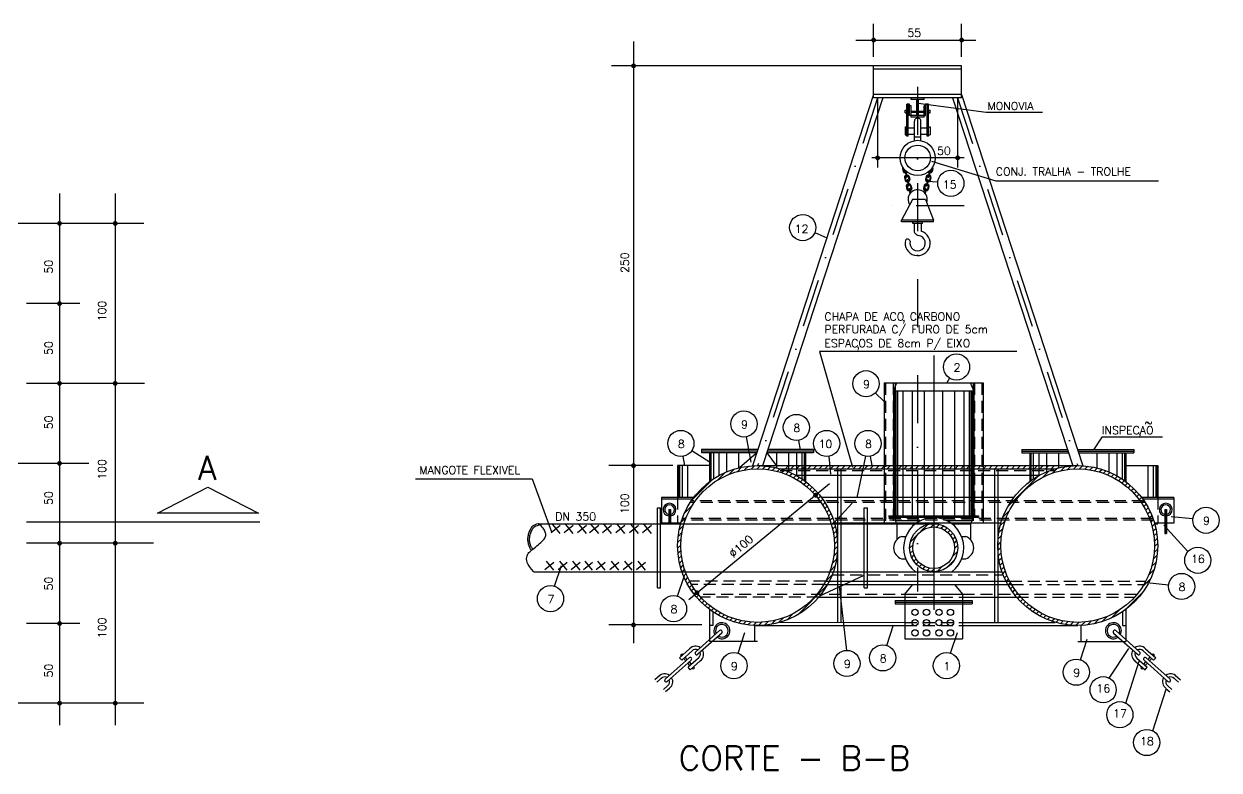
# Model space of a CAD drawing. Extents: x 1474 to 2925, y -572 to 520.
# Drawn here: x 2178 to 2925, y 28 to 495 of the extents above; entities that cross this region are included whole.
import ezdxf

# ---------------------------------------------------------------- set-up
doc = ezdxf.new("R2010")
doc.units = 0
doc.header["$LTSCALE"] = 60
doc.header["$MEASUREMENT"] = 0
doc.linetypes.add('DASHDOT', pattern=[1, 0.5, -0.25, 0, -0.25])
doc.linetypes.add('HIDDEN2', pattern=[0.1875, 0.125, -0.0625])
doc.layers.get('0').update_dxf_attribs({"linetype": 'CONTINUOUS'})
doc.styles.add('ROMANS', font='romans', dxfattribs={"height": 5})

# ---------------------------------------------------------------- blocks, each defined once
blk = doc.blocks.new('*X4')
at = {"color": 0, "linetype": 'Continuous'}
for p, q in [((6220.66, 295.1), (6222.66, 297.1)), ((6224.19, 295.1), (6226.19, 297.1)), ((6227.73, 295.1), (6229.73, 297.1)), ((6231.26, 295.1), (6233.26, 297.1)), ((6234.8, 295.1), (6236.8, 297.1)), ((6238.34, 295.1), (6240.34, 297.1)), ((6241.87, 295.1), (6243.87, 297.1)), ((6245.41, 295.1), (6247.41, 297.1)), ((6248.94, 295.1), (6250.94, 297.1)), ((6252.48, 295.1), (6254.48, 297.1)), ((6256.01, 295.1), (6258.01, 297.1)), ((6259.55, 295.1), (6261.55, 297.1)), ((6263.08, 295.1), (6265.08, 297.1)), ((6266.62, 295.1), (6268.62, 297.1)), ((6270.16, 295.1), (6272.16, 297.1)), ((6273.69, 295.1), (6275.69, 297.1)), ((6277.23, 295.1), (6279.23, 297.1)), ((6280.76, 295.1), (6282.76, 297.1)), ((6284.3, 295.1), (6286.3, 297.1)), ((6287.83, 295.1), (6289.83, 297.1)), ((6291.37, 295.1), (6293.37, 297.1)), ((6294.9, 295.1), (6296.9, 297.1)), ((6298.44, 295.1), (6300.44, 297.1)), ((6301.98, 295.1), (6303.98, 297.1)), ((6305.51, 295.1), (6307.51, 297.1)), ((6309.05, 295.1), (6311.05, 297.1)), ((6312.58, 295.1), (6314.58, 297.1)), ((6316.12, 295.1), (6318.12, 297.1)), ((6319.65, 295.1), (6321.65, 297.1)), ((6323.19, 295.1), (6325.19, 297.1)), ((6326.72, 295.1), (6328.72, 297.1)), ((6330.26, 295.1), (6332.26, 297.1)), ((6333.79, 295.1), (6335.79, 297.1)), ((6337.33, 295.1), (6339.33, 297.1)), ((6340.87, 295.1), (6342.87, 297.1)), ((6344.4, 295.1), (6346.4, 297.1)), ((6347.94, 295.1), (6349.94, 297.1)), ((6351.47, 295.1), (6353.47, 297.1)), ((6355.01, 295.1), (6357.01, 297.1)), ((6358.54, 295.1), (6360.54, 297.1)), ((6362.08, 295.1), (6364.08, 297.1)), ((6365.61, 295.1), (6367.61, 297.1)), ((6369.15, 295.1), (6371.15, 297.1)), ((6372.69, 295.1), (6374.69, 297.1)), ((6376.22, 295.1), (6378.22, 297.1)), ((6379.76, 295.1), (6381.76, 297.1)), ((6383.29, 295.1), (6385.29, 297.1)), ((6386.83, 295.1), (6388.83, 297.1))]:
    blk.add_line(p, q, dxfattribs=at)

msp = doc.modelspace()

# ---------------------------------------------------------------- linework, layer by layer
at = {"color": 6, "linetype": 'Continuous'}
for p, q in [((2709.06, 474.44), (2709.06, 494.96)), ((2764.06, 474.44), (2764.06, 494.96)), ((2559.04, 483.89), (2559.04, 107.74)), ((2697.98, 484.84), (2772.82, 484.84)), ((2709.06, 468.72), (2545.33, 468.72)), ((2711.56, 448.72), (2711.56, 405.23)), ((2761.56, 448.72), (2761.56, 405.23)), ((2779.43, 439.55), (2736.96, 445.25)), ((2814.64, 439.55), (2779.43, 439.55)), ((2765.73, 411.15), (2707.83, 411.15)), ((2785.6, 396.69), (2745.49, 408.94)), ((2749.14, 395.91), (2742.48, 396.44)), ((2887.05, 396.69), (2785.6, 396.69)), ((2200.4, 388.91), (2200.4, 56.54)), ((2235.19, 388.91), (2235.19, 56.54)), ((2253.02, 370.18), (2174.4, 370.18)), ((2672.33, 364.43), (2679.89, 361.28)), ((2213.07, 320.05), (2179.77, 320.05)), ((2798.57, 290.11), (2675.29, 290.11)), ((2675.29, 290.11), (2695.77, 217.73)), ((2746.57, 287.67), (2746.57, 128.6)), ((2253.44, 270.16), (2179.77, 270.16)), ((2756.53, 273.45), (2754.7, 270.41)), ((2710.1, 264.17), (2715.57, 258.92)), ((2721.81, 187.41), (2721.81, 265.41)), ((2722.28, 187.41), (2722.28, 265.41)), ((2723.05, 187.41), (2723.05, 265.41)), ((2724.11, 187.41), (2724.11, 265.41)), ((2727.6, 187.41), (2727.6, 265.41)), ((2733.42, 187.41), (2733.42, 265.41)), ((2740.78, 187.41), (2740.78, 265.41)), ((2752.35, 187.41), (2752.35, 265.41)), ((2759.71, 187.41), (2759.71, 265.41)), ((2765.53, 187.41), (2765.53, 265.41)), ((2769.02, 187.41), (2769.02, 265.41)), ((2770.08, 187.41), (2770.08, 265.41)), ((2770.85, 187.41), (2770.85, 265.41)), ((2771.32, 187.41), (2771.32, 265.41)), ((2629.38, 236.74), (2632.28, 220.81)), ((2662.15, 234.52), (2663.11, 228.71)), ((2746.57, 233.88), (2746.57, 233.88)), ((2851.73, 236.61), (2846.38, 228.53)), ((2889.54, 236.61), (2851.73, 236.61)), ((2589.94, 224.53), (2590.9, 218.72)), ((2595.5, 228.2), (2606.95, 220.87)), ((2606.74, 226.72), (2606.74, 208.86)), ((2606.74, 226.72), (2606.74, 208.86)), ((2606.98, 226.72), (2606.98, 209.03)), ((2606.98, 226.72), (2606.98, 209.03)), ((2607.43, 226.72), (2607.43, 209.36)), ((2607.43, 226.72), (2607.43, 209.36)), ((2608.93, 226.72), (2608.93, 210.39)), ((2608.93, 226.72), (2608.93, 210.39)), ((2612.28, 226.72), (2612.28, 212.43)), ((2612.28, 226.72), (2612.28, 212.43)), ((2617.19, 226.72), (2617.19, 214.81)), ((2617.19, 226.72), (2617.19, 214.81)), ((2624.67, 226.72), (2624.67, 217.29)), ((2624.67, 226.72), (2624.67, 217.29)), ((2648.46, 226.72), (2648.46, 217.29)), ((2648.46, 226.72), (2648.46, 217.29)), ((2655.94, 226.72), (2655.94, 214.81)), ((2655.94, 226.72), (2655.94, 214.81)), ((2660.85, 226.72), (2660.85, 212.43)), ((2660.85, 226.72), (2660.85, 212.43)), ((2664.2, 226.72), (2664.2, 210.39)), ((2664.2, 226.72), (2664.2, 210.39)), ((2665.7, 226.72), (2665.7, 209.36)), ((2665.7, 226.72), (2665.7, 209.36)), ((2666.15, 226.72), (2666.15, 209.03)), ((2666.15, 226.72), (2666.15, 209.03)), ((2666.39, 226.72), (2666.39, 208.86)), ((2666.39, 226.72), (2666.39, 208.86)), ((2681.04, 224.53), (2682.21, 213.4)), ((2703.88, 224.59), (2698.57, 198.78)), ((2706.87, 224.53), (2707.83, 218.72)), ((2806.65, 226.72), (2806.65, 208.86)), ((2806.65, 226.72), (2806.65, 208.86)), ((2806.88, 226.72), (2806.88, 209.03)), ((2806.88, 226.72), (2806.88, 209.03)), ((2807.33, 226.72), (2807.33, 209.36)), ((2807.33, 226.72), (2807.33, 209.36)), ((2808.83, 226.72), (2808.83, 210.39)), ((2808.83, 226.72), (2808.83, 210.39)), ((2812.18, 226.72), (2812.18, 212.43)), ((2812.18, 226.72), (2812.18, 212.43)), ((2817.09, 226.72), (2817.09, 214.81)), ((2817.09, 226.72), (2817.09, 214.81)), ((2824.57, 226.72), (2824.57, 217.29)), ((2824.57, 226.72), (2824.57, 217.29)), ((2848.56, 226.72), (2848.56, 217.29)), ((2848.56, 226.72), (2848.56, 217.29)), ((2856.04, 226.72), (2856.04, 214.81)), ((2856.04, 226.72), (2856.04, 214.81)), ((2860.95, 226.72), (2860.95, 212.43)), ((2860.95, 226.72), (2860.95, 212.43)), ((2864.3, 226.72), (2864.3, 210.39)), ((2864.3, 226.72), (2864.3, 210.39)), ((2865.8, 226.72), (2865.8, 209.36)), ((2865.8, 226.72), (2865.8, 209.36)), ((2866.25, 226.72), (2866.25, 209.03)), ((2866.48, 226.72), (2866.48, 208.86)), ((2218.65, 220.16), (1561.83, 220.16)), ((2583.66, 218.72), (2543.64, 218.72)), ((2586.81, 218.72), (2586.81, 198.72)), ((2587.13, 218.72), (2587.13, 198.72)), ((2587.69, 218.72), (2587.69, 198.72)), ((2589.38, 218.72), (2589.38, 198.72)), ((2592.76, 218.72), (2592.76, 198.72)), ((2422.91, 210.54), (2495.63, 210.54)), ((2495.63, 210.54), (2507.84, 177.41)), ((2593.62, 135.07), (2681.42, 207.64)), ((2908.58, 185.42), (2895.05, 186.8)), ((2905.44, 164.98), (2890.39, 181.49)), ((2259.01, 170.22), (2179.77, 170.22)), ((2509.73, 143.31), (2514, 156.22)), ((2586.6, 137.03), (2590.87, 149.94)), ((2692.28, 103.23), (2687.66, 143.3)), ((2893.35, 144.01), (2879.82, 145.4)), ((2213.07, 120.01), (2179.77, 120.01)), ((2601.81, 119.09), (2543.52, 119.09)), ((2624.34, 101.42), (2628.61, 114.33)), ((2717.29, 106.3), (2721.56, 119.22)), ((2757.12, 101.42), (2761.4, 114.33)), ((2838.24, 97.36), (2842.51, 110.28)), ((2856.21, 85.87), (2868.57, 104.48)), ((2866.64, 70.24), (2874.94, 96.38)), ((2883.45, 52.88), (2891.74, 79.01)), ((2253.02, 70.18), (2174.4, 70.18))]:
    msp.add_line(p, q, dxfattribs=at)
at = {"color": 3, "linetype": 'Continuous'}
for p, q in [((2764.06, 468.72), (2709.06, 468.72)), ((2709.06, 448.72), (2709.06, 468.72)), ((2764.06, 466.72), (2709.06, 466.72)), ((2764.06, 448.72), (2764.06, 468.72)), ((2709.06, 450.73), (2633.38, 218.62)), ((2714.72, 448.72), (2639.69, 218.62)), ((2764.06, 450.72), (2709.06, 450.72)), ((2764.06, 448.72), (2709.06, 448.72)), ((2732.56, 447.72), (2732.56, 448.72)), ((2740.56, 447.72), (2740.56, 448.72)), ((2758.4, 448.72), (2833.44, 218.62)), ((2764.06, 450.73), (2839.75, 218.62)), ((2728.76, 439.3), (2728.76, 440.96)), ((2728.76, 440.96), (2729.76, 440.96)), ((2729.76, 424.72), (2729.76, 444.72)), ((2731.56, 444.72), (2729.76, 444.72)), ((2730.56, 424.72), (2730.56, 444.72)), ((2731.56, 443.72), (2731.56, 444.72)), ((2731.56, 437.72), (2731.56, 443.72)), ((2732.56, 443.72), (2731.56, 443.72)), ((2736, 447.72), (2732.56, 447.72)), ((2732.56, 437.72), (2732.56, 443.72)), ((2736, 437.72), (2736, 447.72)), ((2737.12, 437.72), (2737.12, 447.72)), ((2740.56, 447.72), (2737.12, 447.72)), ((2740.56, 437.72), (2740.56, 443.72)), ((2741.56, 443.72), (2740.56, 443.72)), ((2741.56, 443.72), (2741.56, 444.72)), ((2743.36, 444.72), (2741.56, 444.72)), ((2741.56, 437.72), (2741.56, 443.72)), ((2742.56, 424.72), (2742.56, 444.72)), ((2743.36, 424.72), (2743.36, 444.72)), ((2743.36, 440.96), (2744.36, 440.96)), ((2744.36, 439.3), (2744.36, 440.96)), ((2728.76, 439.3), (2729.76, 439.3)), ((2732.56, 437.72), (2731.56, 437.72)), ((2732.56, 440.46), (2736, 440.46)), ((2732.56, 439.8), (2736, 439.8)), ((2736, 437.72), (2732.56, 437.72)), ((2732.56, 436.72), (2732.56, 437.72)), ((2740.56, 436.72), (2732.56, 436.72)), ((2734.56, 421.97), (2734.56, 434.12)), ((2737.12, 440.46), (2740.56, 440.46)), ((2737.12, 439.8), (2740.56, 439.8)), ((2740.56, 437.72), (2737.12, 437.72)), ((2738.56, 421.97), (2738.56, 434.12)), ((2740.56, 437.72), (2741.56, 437.72)), ((2740.56, 436.72), (2740.56, 437.72)), ((2743.36, 439.3), (2744.36, 439.3)), ((2728.76, 430.56), (2728.76, 425.56)), ((2728.76, 430.56), (2729.76, 430.56)), ((2730.56, 430.06), (2734.56, 430.06)), ((2730.56, 426.06), (2734.56, 426.06)), ((2738.56, 430.06), (2742.56, 430.06)), ((2738.56, 426.06), (2742.56, 426.06)), ((2743.36, 430.56), (2744.36, 430.56)), ((2744.36, 430.56), (2744.36, 425.56)), ((2728.76, 425.56), (2729.76, 425.56)), ((2730.56, 424.72), (2729.76, 424.72)), ((2738.56, 424.15), (2734.56, 424.15)), ((2743.36, 424.72), (2742.56, 424.72)), ((2743.36, 425.56), (2744.36, 425.56)), ((2727.05, 404.54), (2727.48, 402.59)), ((2727.54, 404.65), (2727.97, 402.69)), ((2745.58, 404.65), (2745.15, 402.69)), ((2746.07, 404.54), (2745.64, 402.59)), ((2728.27, 398.93), (2728.7, 396.97)), ((2728.56, 402.31), (2728.81, 402.37)), ((2728.67, 401.82), (2728.91, 401.88)), ((2728.72, 402.77), (2729.47, 399.33)), ((2728.76, 399.03), (2729.19, 397.08)), ((2729.28, 400.17), (2729.03, 400.12)), ((2729.39, 399.69), (2729.14, 399.63)), ((2729.21, 402.88), (2729.96, 399.44)), ((2729.3, 402.47), (2729.54, 402.53)), ((2729.4, 401.98), (2729.65, 402.04)), ((2730.01, 400.33), (2729.77, 400.28)), ((2729.78, 396.7), (2730.03, 396.75)), ((2730.11, 399.84), (2729.88, 399.79)), ((2729.89, 396.21), (2730.13, 396.26)), ((2729.92, 397.25), (2730.67, 393.81)), ((2730.41, 397.35), (2731.16, 393.92)), ((2730.51, 396.86), (2730.76, 396.91)), ((2730.62, 396.37), (2730.87, 396.43)), ((2730.71, 399.46), (2731.14, 397.51)), ((2731.2, 399.57), (2731.63, 397.62)), ((2741.92, 399.57), (2741.49, 397.62)), ((2742.71, 397.35), (2741.96, 393.92)), ((2742.41, 399.46), (2741.98, 397.51)), ((2742.5, 396.37), (2742.26, 396.43)), ((2742.61, 396.86), (2742.36, 396.91)), ((2743.2, 397.25), (2742.45, 393.81)), ((2743.23, 396.21), (2742.99, 396.26)), ((2743.01, 399.84), (2743.24, 399.79)), ((2743.34, 396.7), (2743.09, 396.75)), ((2743.12, 400.33), (2743.35, 400.28)), ((2743.91, 402.88), (2743.16, 399.44)), ((2743.72, 401.98), (2743.47, 402.04)), ((2743.83, 402.47), (2743.58, 402.53)), ((2744.4, 402.77), (2743.65, 399.33)), ((2743.73, 399.69), (2743.98, 399.63)), ((2743.84, 400.17), (2744.09, 400.12)), ((2744.37, 399.03), (2743.94, 397.08)), ((2744.45, 401.82), (2744.21, 401.88)), ((2744.56, 402.31), (2744.31, 402.37)), ((2744.85, 398.93), (2744.42, 396.97)), ((2729.47, 393.4), (2729.9, 391.45)), ((2729.95, 393.51), (2730.38, 391.56)), ((2730.48, 394.65), (2730.23, 394.59)), ((2730.59, 394.16), (2730.34, 394.1)), ((2731.2, 394.81), (2730.97, 394.76)), ((2730.98, 391.17), (2731.23, 391.23)), ((2731.31, 394.32), (2731.08, 394.27)), ((2731.09, 390.69), (2731.33, 390.74)), ((2731.14, 391.61), (2731.76, 388.8)), ((2731.63, 391.72), (2732.16, 389.29)), ((2731.72, 391.34), (2731.96, 391.39)), ((2731.82, 390.85), (2732.06, 390.9)), ((2731.91, 393.94), (2732.34, 391.99)), ((2732.4, 394.05), (2732.83, 392.09)), ((2740.72, 394.05), (2740.29, 392.09)), ((2741.21, 393.94), (2740.78, 391.99)), ((2741.49, 391.72), (2740.96, 389.29)), ((2741.3, 390.85), (2741.06, 390.9)), ((2741.4, 391.34), (2741.16, 391.39)), ((2741.98, 391.61), (2741.36, 388.8)), ((2742.03, 390.69), (2741.79, 390.74)), ((2741.81, 394.32), (2742.04, 394.27)), ((2742.14, 391.17), (2741.89, 391.23)), ((2741.92, 394.81), (2742.15, 394.76)), ((2742.53, 394.16), (2742.78, 394.1)), ((2742.64, 394.65), (2742.89, 394.59)), ((2743.17, 393.51), (2742.74, 391.56)), ((2743.65, 393.4), (2743.22, 391.45)), ((2733.43, 385.15), (2726.56, 372.15)), ((2741.43, 385.15), (2733.43, 385.15)), ((2741.43, 385.15), (2746.56, 372.15)), ((2726.56, 371.15), (2726.56, 372.15)), ((2746.56, 372.15), (2726.56, 372.15)), ((2746.56, 371.15), (2726.56, 371.15)), ((2733.56, 370.15), (2733.56, 371.15)), ((2739.56, 370.15), (2733.56, 370.15)), ((2734.35, 370.15), (2734.35, 365.39)), ((2738.77, 370.15), (2738.77, 365.38)), ((2739.56, 370.15), (2739.56, 371.15)), ((2746.56, 371.15), (2746.56, 372.15)), ((2715.57, 270.41), (2715.57, 182.72)), ((2715.57, 270.41), (2777.57, 270.41)), ((2721.57, 265.41), (2723.57, 270.41)), ((2771.57, 265.41), (2769.57, 270.41)), ((2777.57, 270.41), (2777.57, 182.72)), ((2721.57, 265.41), (2721.57, 187.41)), ((2721.57, 265.41), (2771.57, 265.41)), ((2771.57, 265.41), (2771.57, 187.41)), ((2636.67, 228.72), (2601.57, 228.72)), ((2601.57, 228.72), (2601.57, 226.72)), ((2636.34, 227.72), (2601.57, 227.72)), ((2636.02, 226.72), (2601.57, 226.72)), ((2606.57, 226.72), (2606.57, 208.72)), ((2606.57, 226.72), (2606.57, 208.72)), ((2635.92, 226.43), (2625.3, 217.33)), ((2671.57, 226.72), (2642.33, 226.72)), ((2642.33, 226.72), (2648.12, 218.73)), ((2671.57, 227.72), (2642.66, 227.72)), ((2671.57, 228.72), (2642.98, 228.72)), ((2666.57, 226.72), (2666.57, 208.72)), ((2671.57, 228.72), (2671.57, 226.72)), ((2801.57, 228.74), (2830.14, 228.74)), ((2801.57, 228.74), (2801.57, 226.74)), ((2801.57, 227.74), (2830.47, 227.74)), ((2801.57, 226.74), (2830.79, 226.74)), ((2806.57, 226.74), (2806.57, 208.72)), ((2836.45, 228.74), (2871.57, 228.74)), ((2836.78, 227.74), (2871.57, 227.74)), ((2837.1, 226.74), (2871.57, 226.74)), ((2866.25, 226.72), (2866.25, 209.03)), ((2866.57, 226.74), (2866.57, 208.72)), ((2871.57, 228.74), (2871.57, 226.74)), ((2586.57, 218.72), (2586.57, 198.72)), ((2606.57, 218.72), (2586.57, 218.72)), ((2623.9, 215.02), (2626.6, 217.72)), ((2628.44, 216.03), (2630.8, 218.39)), ((2632.5, 216.55), (2634.63, 218.69)), ((2636.21, 216.72), (2638.18, 218.7)), ((2636.57, 218.72), (2836.57, 218.72)), ((2639.64, 216.62), (2641.5, 218.48)), ((2642.86, 216.31), (2644.62, 218.07)), ((2645.9, 215.81), (2647.58, 217.49)), ((2648.77, 215.14), (2650.4, 216.77)), ((2650.57, 216.72), (2822.57, 216.72)), ((2686.5, 216.72), (2686.5, 120.75)), ((2688.5, 216.72), (2688.5, 120.75)), ((2784.56, 216.72), (2784.56, 120.73)), ((2786.56, 216.72), (2786.56, 120.73)), ((2820.99, 214.13), (2823.98, 217.11)), ((2825.93, 215.53), (2828.47, 218.06)), ((2830.24, 216.3), (2832.5, 218.56)), ((2834.14, 216.66), (2836.2, 218.72)), ((2837.72, 216.71), (2839.64, 218.63)), ((2841.06, 216.51), (2842.87, 218.32)), ((2844.19, 216.11), (2845.92, 217.84)), ((2847.16, 215.54), (2848.82, 217.2)), ((2866.57, 218.72), (2886.56, 218.72)), ((2880.36, 218.72), (2880.36, 198.72)), ((2883.74, 218.72), (2883.74, 198.72)), ((2885.43, 218.72), (2885.43, 198.72)), ((2885.99, 218.72), (2885.99, 198.72)), ((2886.31, 218.72), (2886.31, 198.72)), ((2886.56, 218.72), (2886.56, 198.72)), ((2595.46, 197.19), (2608.1, 209.83)), ((2611.41, 209.6), (2616.19, 214.38)), ((2618.56, 213.22), (2621.85, 216.51)), ((2651.5, 214.34), (2653.08, 215.92)), ((2654.1, 213.4), (2655.64, 214.94)), ((2656.58, 212.35), (2658.09, 213.85)), ((2658.95, 211.18), (2660.43, 212.66)), ((2660.31, 212.72), (2812.82, 212.72)), ((2661.21, 209.91), (2662.67, 211.37)), ((2663.38, 208.54), (2664.82, 209.98)), ((2792.93, 193.13), (2812.16, 212.36)), ((2814.87, 211.54), (2818.79, 215.46)), ((2849.97, 214.81), (2851.57, 216.42)), ((2852.64, 213.95), (2854.2, 215.51)), ((2855.19, 212.96), (2856.71, 214.49)), ((2857.62, 211.86), (2859.11, 213.35)), ((2859.94, 210.65), (2861.41, 212.11)), ((2862.16, 209.33), (2863.61, 210.78)), ((2864.28, 207.91), (2865.71, 209.35)), ((2665.44, 207.07), (2666.87, 208.49)), ((2667.41, 205.5), (2668.83, 206.92)), ((2669.29, 203.84), (2670.7, 205.26)), ((2671.07, 202.09), (2672.49, 203.5)), ((2672.76, 200.25), (2674.18, 201.66)), ((2866.3, 206.4), (2867.73, 207.83)), ((2868.23, 204.8), (2869.65, 206.21)), ((2870.07, 203.1), (2871.48, 204.51)), ((2871.81, 201.31), (2873.23, 202.72)), ((2576.57, 198.72), (2576.57, 182.72)), ((2596.57, 198.72), (2576.57, 198.72)), ((2595.83, 197.72), (2576.57, 197.72)), ((2674.36, 198.31), (2675.79, 199.73)), ((2675.87, 196.28), (2677.3, 197.71)), ((2796.57, 198.72), (2676.57, 198.72)), ((2677.28, 194.15), (2678.73, 195.6)), ((2684.22, 182.72), (2695.7, 195.33)), ((2873.46, 199.42), (2874.88, 200.84)), ((2875.02, 197.44), (2876.45, 198.87)), ((2876.49, 195.37), (2877.93, 196.81)), ((2896.56, 198.72), (2876.57, 198.72)), ((2896.56, 197.72), (2877.3, 197.72)), ((2877.85, 193.2), (2879.31, 194.66)), ((2896.56, 198.72), (2896.56, 182.72)), ((2573.96, 192.42), (2575.96, 192.42)), ((2573.96, 142.42), (2573.96, 192.42)), ((2575.96, 142.42), (2575.96, 192.42)), ((2581.05, 191.21), (2582.05, 191.21)), ((2581.05, 191.21), (2581.05, 182.42)), ((2581.55, 191.21), (2581.55, 182.42)), ((2582.05, 191.21), (2582.05, 182.42)), ((2588.78, 183.44), (2592.07, 186.73)), ((2590.91, 189.1), (2595.68, 193.88)), ((2678.58, 191.93), (2680.05, 193.39)), ((2679.79, 189.59), (2681.28, 191.09)), ((2680.89, 187.15), (2682.41, 188.68)), ((2703.19, 192.42), (2705.19, 192.42)), ((2703.19, 142.42), (2703.19, 192.42)), ((2705.19, 142.42), (2705.19, 192.42)), ((2718.57, 187.41), (2774.57, 187.41)), ((2718.57, 187.41), (2718.57, 186.41)), ((2774.57, 187.41), (2774.57, 186.41)), ((2789.83, 186.5), (2793.75, 190.41)), ((2879.12, 190.93), (2880.6, 192.41)), ((2880.28, 188.56), (2881.78, 190.06)), ((2881.32, 186.07), (2882.86, 187.61)), ((2891.07, 191.21), (2892.07, 191.21)), ((2891.07, 191.21), (2891.07, 176.21)), ((2891.57, 191.21), (2891.57, 176.21)), ((2892.07, 191.21), (2892.07, 176.21)), ((2499.45, 182.42), (2746.57, 182.42)), ((2513.18, 181.28), (2507.53, 176.67)), ((2508.35, 182.03), (2512.97, 176.39)), ((2521.38, 181.28), (2515.73, 176.67)), ((2516.55, 182.03), (2521.17, 176.39)), ((2529.58, 181.28), (2523.94, 176.67)), ((2524.76, 182.03), (2529.37, 176.39)), ((2537.27, 181.28), (2531.62, 176.67)), ((2532.44, 182.03), (2537.06, 176.39)), ((2545.21, 181.28), (2539.57, 176.67)), ((2540.39, 182.03), (2545, 176.39)), ((2553.67, 181.28), (2548.03, 176.67)), ((2548.85, 182.03), (2553.46, 176.39)), ((2562.13, 181.28), (2556.49, 176.67)), ((2557.31, 182.03), (2561.92, 176.39)), ((2570.33, 181.28), (2564.69, 176.67)), ((2565.51, 182.03), (2570.12, 176.39)), ((2581.05, 182.72), (2576.57, 182.72)), ((2588.57, 182.72), (2582.05, 182.72)), ((2587.57, 178.69), (2590.27, 181.39)), ((2681.86, 184.6), (2683.43, 186.16)), ((2682.72, 181.91), (2684.32, 183.52)), ((2683.43, 179.09), (2685.09, 180.76)), ((2788.57, 182.72), (2684.57, 182.72)), ((2718.57, 186.41), (2774.57, 186.41)), ((2722.57, 186.41), (2722.57, 184.41)), ((2722.57, 184.41), (2723.57, 182.41)), ((2722.57, 184.41), (2738.56, 184.41)), ((2723.57, 182.41), (2723.57, 172.47)), ((2723.57, 182.41), (2735.25, 182.41)), ((2738.57, 177.66), (2742.85, 181.95)), ((2744.72, 180.28), (2746.85, 182.41)), ((2746.57, 181.31), (2746.57, 181.31)), ((2746.57, 181.31), (2746.57, 181.31)), ((2748.28, 180.3), (2749.99, 182.02)), ((2751.11, 179.59), (2752.64, 181.13)), ((2753.47, 178.43), (2754.92, 179.87)), ((2754.57, 184.41), (2770.57, 184.41)), ((2757.88, 182.41), (2769.57, 182.41)), ((2770.57, 184.41), (2769.57, 182.41)), ((2769.57, 182.41), (2769.57, 172.47)), ((2770.57, 186.41), (2770.57, 184.41)), ((2787.23, 176.82), (2789.76, 179.35)), ((2788.17, 181.31), (2791.16, 184.29)), ((2882.25, 183.46), (2883.83, 185.04)), ((2883.04, 180.72), (2884.67, 182.35)), ((2883.69, 177.83), (2885.38, 179.52)), ((2891.07, 182.72), (2884.57, 182.72)), ((2884.65, 182.42), (2886.56, 182.42)), ((2896.56, 182.72), (2892.07, 182.72)), ((2586.6, 170.65), (2588.74, 172.79)), ((2586.9, 174.48), (2589.26, 176.84)), ((2683.99, 176.12), (2685.72, 177.85)), ((2684.38, 172.97), (2686.2, 174.79)), ((2726.57, 174.41), (2729.13, 174.41)), ((2732.03, 171.13), (2736.32, 175.41)), ((2755.47, 176.89), (2756.88, 178.3)), ((2757.12, 175), (2758.55, 176.43)), ((2758.41, 172.76), (2759.91, 174.26)), ((2764, 174.41), (2766.57, 174.41)), ((2786.73, 172.79), (2788.98, 175.04)), ((2884.18, 174.78), (2885.95, 176.55)), ((2884.48, 171.55), (2886.34, 173.41)), ((2891.07, 176.21), (2892.07, 176.21)), ((2586.59, 167.11), (2588.57, 169.08)), ((2586.81, 163.79), (2588.66, 165.64)), ((2684.1, 162.09), (2686.37, 164.36)), ((2684.49, 166.01), (2686.56, 168.08)), ((2684.56, 169.61), (2686.49, 171.54)), ((2731.57, 167.13), (2733.7, 169.25)), ((2731.96, 163.99), (2733.68, 165.7)), ((2758.48, 162.22), (2761.39, 165.13)), ((2759.29, 170.1), (2760.93, 171.74)), ((2759.55, 166.83), (2761.5, 168.78)), ((2786.57, 169.09), (2788.63, 171.15)), ((2786.66, 165.65), (2788.58, 167.57)), ((2884.37, 164.36), (2886.52, 166.51)), ((2884.56, 168.09), (2886.55, 170.08)), ((2509.33, 158.2), (2503.69, 153.58)), ((2504.51, 158.94), (2509.12, 153.3)), ((2517.53, 158.2), (2511.89, 153.58)), ((2512.71, 158.94), (2517.32, 153.3)), ((2525.73, 158.2), (2520.09, 153.58)), ((2520.91, 158.94), (2525.52, 153.3)), ((2533.42, 158.2), (2527.78, 153.58)), ((2528.6, 158.94), (2533.21, 153.3)), ((2541.37, 158.2), (2535.73, 153.58)), ((2536.55, 158.94), (2541.16, 153.3)), ((2549.83, 158.2), (2544.18, 153.58)), ((2545, 158.94), (2549.62, 153.3)), ((2558.28, 158.2), (2552.64, 153.58)), ((2553.46, 158.94), (2558.08, 153.3)), ((2566.49, 158.2), (2560.84, 153.58)), ((2561.66, 158.94), (2566.28, 153.3)), ((2587.22, 160.66), (2588.98, 162.42)), ((2587.79, 157.7), (2589.48, 159.39)), ((2683.29, 157.74), (2685.85, 160.3)), ((2726.57, 160.41), (2729.13, 160.41)), ((2732.85, 161.34), (2734.38, 162.87)), ((2734.11, 159.06), (2735.55, 160.5)), ((2735.68, 157.09), (2737.09, 158.51)), ((2737.55, 155.43), (2738.98, 156.86)), ((2754.45, 154.65), (2759.33, 159.53)), ((2764, 160.41), (2766.57, 160.41)), ((2786.96, 162.42), (2788.78, 164.23)), ((2787.45, 159.37), (2789.18, 161.09)), ((2788.09, 156.47), (2789.75, 158.13)), ((2882.76, 155.68), (2885.49, 158.42)), ((2883.82, 160.28), (2886.2, 162.66)), ((2496.8, 152.42), (2789.3, 152.42)), ((2588.52, 154.89), (2590.14, 156.52)), ((2589.37, 152.21), (2590.95, 153.79)), ((2590.35, 149.65), (2591.88, 151.19)), ((2675.08, 137.01), (2703.04, 150.28)), ((2679.1, 146.48), (2683.13, 150.51)), ((2681.83, 152.74), (2684.86, 155.77)), ((2739.72, 154.07), (2741.22, 155.56)), ((2742.24, 153.05), (2743.88, 154.69)), ((2745.2, 152.48), (2747.15, 154.43)), ((2748.85, 152.59), (2751.75, 155.49)), ((2788.87, 153.72), (2790.47, 155.32)), ((2789.78, 151.09), (2791.34, 152.65)), ((2790.8, 148.58), (2792.32, 150.1)), ((2880.87, 150.26), (2884.23, 153.62)), ((2573.96, 142.42), (2575.96, 142.42)), ((2591.43, 147.2), (2592.94, 148.71)), ((2592.63, 144.86), (2594.1, 146.34)), ((2593.92, 142.62), (2595.38, 144.07)), ((2595.31, 140.47), (2596.75, 141.91)), ((2661.6, 125.44), (2679.85, 143.69)), ((2677.96, 144.42), (2795.17, 144.42)), ((2679.07, 146.42), (2794.06, 146.42)), ((2703.19, 142.42), (2705.19, 142.42)), ((2728.57, 138.42), (2733.57, 144.42)), ((2759.57, 144.42), (2764.57, 138.42)), ((2791.94, 146.18), (2793.43, 147.67)), ((2793.17, 143.88), (2794.64, 145.35)), ((2794.51, 141.68), (2795.96, 143.13)), ((2876.99, 142.85), (2882, 147.86)), ((2596.79, 138.42), (2598.22, 139.85)), ((2598.37, 136.46), (2599.79, 137.88)), ((2600.03, 134.59), (2601.45, 136)), ((2674.73, 136.42), (2728.57, 136.42)), ((2722.57, 134.42), (2770.57, 134.42)), ((2722.57, 134.42), (2722.57, 132.42)), ((2728.57, 138.42), (2728.57, 110.42)), ((2728.57, 138.42), (2764.57, 138.42)), ((2764.57, 138.42), (2764.57, 110.42)), ((2764.57, 136.42), (2798.4, 136.42)), ((2770.57, 134.42), (2770.57, 132.42)), ((2795.94, 139.57), (2797.37, 141.01)), ((2797.46, 137.56), (2798.89, 138.99)), ((2799.08, 135.64), (2800.49, 137.06)), ((2800.78, 133.81), (2802.19, 135.22)), ((2865.95, 128.27), (2877.02, 139.33)), ((2601.78, 132.8), (2603.2, 134.22)), ((2603.62, 131.11), (2605.04, 132.52)), ((2605.55, 129.5), (2606.98, 130.93)), ((2606.57, 128.72), (2606.57, 108.72)), ((2607.57, 127.99), (2609.01, 129.42)), ((2608.57, 127.3), (2608.57, 118.72)), ((2609.69, 126.56), (2611.14, 128.01)), ((2722.57, 133.42), (2770.57, 133.42)), ((2722.57, 132.42), (2770.57, 132.42)), ((2802.57, 132.06), (2803.98, 133.48)), ((2804.45, 130.4), (2805.87, 131.82)), ((2806.41, 128.84), (2807.84, 130.26)), ((2808.47, 127.36), (2809.91, 128.8)), ((2810.63, 125.98), (2812.08, 127.43)), ((2857.43, 123.28), (2862.44, 128.29)), ((2864.56, 127.3), (2864.56, 118.72)), ((2866.56, 128.72), (2866.56, 108.72)), ((2611.89, 125.23), (2613.36, 126.7)), ((2614.2, 124), (2615.69, 125.5)), ((2616.61, 122.88), (2618.13, 124.4)), ((2619.13, 121.86), (2620.69, 123.42)), ((2621.76, 120.96), (2623.37, 122.57)), ((2624.53, 120.19), (2626.19, 121.86)), ((2627.44, 119.56), (2629.17, 121.3)), ((2630.5, 119.09), (2632.32, 120.91)), ((2633.75, 118.8), (2635.67, 120.73)), ((2637.21, 118.73), (2639.28, 120.8)), ((2640.93, 118.91), (2643.2, 121.18)), ((2644.99, 119.44), (2647.55, 122)), ((2649.51, 120.43), (2652.55, 123.46)), ((2650.69, 120.76), (2728.57, 120.74)), ((2654.78, 122.16), (2658.81, 126.19)), ((2764.57, 120.74), (2822.56, 120.73)), ((2812.88, 124.69), (2814.35, 126.17)), ((2815.23, 123.5), (2816.73, 125.01)), ((2817.68, 122.43), (2819.22, 123.97)), ((2820.25, 121.46), (2821.83, 123.04)), ((2822.94, 120.61), (2824.57, 122.24)), ((2825.77, 119.9), (2827.46, 121.59)), ((2828.74, 119.34), (2830.5, 121.11)), ((2831.88, 118.94), (2833.74, 120.81)), ((2835.21, 118.74), (2837.2, 120.73)), ((2838.78, 118.77), (2840.93, 120.92)), ((2842.63, 119.09), (2845.01, 121.47)), ((2846.87, 119.8), (2849.6, 122.53)), ((2851.67, 121.06), (2855.03, 124.41)), ((2612.82, 115.56), (2597.91, 102.24)), ((2614.15, 114.07), (2599.24, 100.75)), ((2608.57, 118.72), (2606.57, 118.72)), ((2634.57, 118.76), (2728.57, 118.74)), ((2634.57, 118.76), (2634.57, 108.72)), ((2636.57, 118.72), (2636.57, 118.72)), ((2636.57, 118.72), (2636.57, 118.72)), ((2764.57, 118.74), (2836.57, 118.72)), ((2838.56, 118.76), (2838.56, 108.72)), ((2858.97, 114.07), (2873.88, 100.75)), ((2860.3, 115.56), (2875.22, 102.24)), ((2864.56, 118.72), (2866.56, 118.72)), ((2636.57, 108.72), (2606.57, 108.72)), ((2728.57, 110.42), (2764.57, 110.42)), ((2836.56, 108.72), (2866.56, 108.72)), ((2593.73, 98.51), (2578.82, 85.18)), ((2594.1, 104.2), (2587.81, 98.59)), ((2589.14, 97.11), (2587.81, 98.59)), ((2588.48, 100.2), (2589.41, 101.03)), ((2588.99, 99.63), (2588.48, 100.2)), ((2595.59, 102.87), (2589.14, 97.11)), ((2589.92, 100.47), (2589.41, 101.03)), ((2591.65, 96.65), (2590.31, 98.15)), ((2592.58, 97.49), (2591.24, 98.99)), ((2599.6, 98.39), (2593.14, 92.62)), ((2873.52, 98.39), (2879.98, 92.62)), ((2877.53, 102.87), (2883.98, 97.11)), ((2879.02, 104.2), (2885.31, 98.59)), ((2879.39, 98.51), (2894.3, 85.18)), ((2880.54, 97.49), (2881.88, 98.99)), ((2881.47, 96.65), (2882.81, 98.15)), ((2883.2, 100.47), (2883.71, 101.03)), ((2884.64, 100.2), (2883.71, 101.03)), ((2883.98, 97.11), (2885.31, 98.59)), ((2884.13, 99.63), (2884.64, 100.2)), ((2595.06, 97.02), (2580.15, 83.69)), ((2594.32, 93.67), (2592.98, 95.16)), ((2594.48, 91.13), (2593.14, 92.62)), ((2595.25, 94.5), (2593.92, 95.99)), ((2600.76, 96.74), (2594.48, 91.13)), ((2596.21, 91.55), (2595.65, 92.18)), ((2596.21, 91.55), (2597.14, 92.38)), ((2597.14, 92.38), (2596.58, 93.01)), ((2872.36, 96.74), (2878.64, 91.13)), ((2875.98, 92.38), (2876.54, 93.01)), ((2876.91, 91.55), (2875.98, 92.38)), ((2876.91, 91.55), (2877.47, 92.18)), ((2877.87, 94.5), (2879.2, 95.99)), ((2878.06, 97.02), (2892.97, 83.69)), ((2878.64, 91.13), (2879.98, 92.62)), ((2878.8, 93.67), (2880.14, 95.16)), ((2575.65, 87.72), (2572.33, 84.75)), ((2577.15, 86.39), (2573.65, 83.27)), ((2895.97, 86.39), (2899.47, 83.27)), ((2897.47, 87.72), (2900.79, 84.75)), ((2580.28, 81.13), (2577.66, 78.79)), ((2581.44, 79.48), (2578.99, 77.3)), ((2891.68, 79.48), (2894.13, 77.3)), ((2892.84, 81.13), (2895.46, 78.79))]:
    msp.add_line(p, q, dxfattribs=at)
at = {"color": 6, "linetype": 'DASHDOT'}
for p, q in [((2711.56, 448.72), (2636.57, 218.72)), ((2736.56, 455.54), (2736.56, 140.13)), ((2761.56, 448.72), (2836.57, 218.72)), ((2765.73, 381.15), (2710.48, 381.15))]:
    msp.add_line(p, q, dxfattribs=at)
at = {"color": 3, "linetype": 'HIDDEN2'}
for p, q in [((2716.57, 270.41), (2716.57, 182.72)), ((2721.23, 270.41), (2721.23, 182.72)), ((2722.48, 270.41), (2722.48, 182.72)), ((2771.16, 270.41), (2771.16, 182.72)), ((2772.06, 270.41), (2772.06, 187.41)), ((2776.57, 270.41), (2776.57, 182.72)), ((2650.57, 215.72), (2822.57, 215.72)), ((2586.57, 198.72), (2586.57, 182.72)), ((2878.65, 195.72), (2594.48, 195.72)), ((2877.99, 196.72), (2595.14, 196.72)), ((2886.56, 198.72), (2886.56, 182.72)), ((2883.94, 184.72), (2589.19, 184.72)), ((2883.59, 185.72), (2589.54, 185.72)), ((2683.1, 150.42), (2789.3, 150.42)), ((2679.07, 146.42), (2594.06, 146.42)), ((2677.96, 144.42), (2595.17, 144.42)), ((2794.06, 146.42), (2879.07, 146.42)), ((2795.17, 144.42), (2877.96, 144.42)), ((2674.73, 136.42), (2601.06, 136.42)), ((2602.59, 138.42), (2728.57, 138.42)), ((2728.57, 136.42), (2764.57, 136.42)), ((2764.57, 138.42), (2877.04, 138.42)), ((2798.4, 136.42), (2872.07, 136.42)), ((2728.57, 120.74), (2764.57, 120.74)), ((2728.57, 118.74), (2764.57, 118.74))]:
    msp.add_line(p, q, dxfattribs=at)
at = {"color": 1, "linetype": 'Continuous'}
for p, q in [((2261.54, 189.02), (2293.14, 205.36)), ((2293.14, 205.36), (2324.75, 189.02)), ((2324.75, 189.02), (2261.54, 189.02)), ((2179.83, 183.56), (2325.58, 183.56))]:
    msp.add_line(p, q, dxfattribs=at)
at = {"color": 6, "linetype": 'Continuous', "const_width": 1.5}
for points in [[(2708.31, 484.84, 1), (2709.81, 484.84, 1)], [(2763.31, 484.84, 1), (2764.81, 484.84, 1)], [(2558.29, 468.72, 1), (2559.79, 468.72, 1)], [(2710.81, 411.15, 1), (2712.31, 411.15, 1)], [(2760.81, 411.15, 1), (2762.31, 411.15, 1)], [(2199.65, 370.18, 1), (2201.15, 370.18, 1)], [(2234.44, 370.18, 1), (2235.94, 370.18, 1)], [(2199.65, 320.05, 1), (2201.15, 320.05, 1)], [(2199.65, 270.16, 1), (2201.15, 270.16, 1)], [(2234.44, 270.16, 1), (2235.94, 270.16, 1)], [(2199.65, 220.16, 1), (2201.15, 220.16, 1)], [(2558.29, 218.72, 1), (2559.79, 218.72, 1)], [(2672.01, 200.25, 1), (2673.51, 200.25, 1)], [(2199.65, 170.22, 1), (2201.15, 170.22, 1)], [(2234.44, 170.22, 1), (2235.94, 170.22, 1)], [(2597.93, 139.25, 1), (2599.43, 139.25, 1)], [(2199.65, 120.01, 1), (2201.15, 120.01, 1)], [(2558.29, 119.09, 1), (2559.79, 119.09, 1)], [(2199.65, 70.18, 1), (2201.15, 70.18, 1)], [(2234.44, 70.18, 1), (2235.94, 70.18, 1)]]:
    msp.add_lwpolyline(points, format="xyb", close=True, dxfattribs=at)
at = {"color": 3, "linetype": 'Continuous'}
for points in [[(2731.92, 359.15), (2731.76, 359.4), (2731.49, 359.74), (2731.25, 360), (2731.03, 360.18), (2730.83, 360.31), (2730.64, 360.39), (2730.47, 360.43), (2730.31, 360.45), (2730.16, 360.45), (2730.01, 360.43), (2729.84, 360.38), (2729.66, 360.28), (2729.45, 360.13), (2729.2, 359.92), (2728.96, 359.67)], [(2734.35, 365.39), (2734.46, 364.91), (2734.64, 364.47), (2734.88, 364.07), (2735.2, 363.7), (2735.58, 363.37), (2736.02, 363.09), (2736.54, 362.86), (2737.13, 362.67)], [(2496.8, 152.42), (2495.21, 154.05), (2494, 155.56), (2493.14, 156.96), (2492.58, 158.23), (2492.28, 159.4), (2492.18, 160.46), (2492.27, 161.41), (2492.48, 162.27), (2492.78, 163.03), (2493.16, 163.71), (2493.63, 164.33), (2494.16, 164.91), (2494.77, 165.47), (2495.43, 166.02), (2496.16, 166.59), (2496.94, 167.19), (2497.77, 167.84), (2498.62, 168.53), (2499.48, 169.25), (2500.33, 169.97), (2501.13, 170.7), (2501.88, 171.42), (2502.55, 172.12), (2503.11, 172.78), (2503.55, 173.39), (2503.87, 173.96), (2504.09, 174.5), (2504.21, 175.03), (2504.25, 175.55), (2504.2, 176.07), (2504.09, 176.6), (2503.92, 177.16), (2503.69, 177.75), (2503.4, 178.37), (2503.03, 179.01), (2502.56, 179.67), (2501.99, 180.35), (2501.28, 181.04), (2500.44, 181.73), (2499.45, 182.42)], [(2499.45, 182.42), (2498.39, 182.1), (2497.5, 181.73), (2496.75, 181.32), (2496.12, 180.86), (2495.59, 180.37), (2495.15, 179.84), (2494.77, 179.29), (2494.45, 178.71), (2494.15, 178.12), (2493.89, 177.5), (2493.66, 176.88), (2493.45, 176.26), (2493.28, 175.63), (2493.14, 175.01), (2493.03, 174.39), (2492.94, 173.79), (2492.89, 173.2), (2492.87, 172.62), (2492.88, 172.06), (2492.93, 171.5), (2493, 170.95), (2493.11, 170.41), (2493.24, 169.86), (2493.41, 169.31), (2493.61, 168.76), (2493.83, 168.22), (2494.07, 167.7), (2494.31, 167.21), (2494.55, 166.76), (2494.78, 166.37), (2494.99, 166.04), (2495.16, 165.8)], [(2500.49, 181.69), (2498.73, 181.16), (2497.93, 180.83), (2497.28, 180.47), (2496.75, 180.09), (2496.32, 179.68), (2495.95, 179.24), (2495.63, 178.76), (2495.33, 178.24), (2495.06, 177.7), (2494.82, 177.13), (2494.6, 176.55), (2494.41, 175.97), (2494.25, 175.39), (2494.12, 174.81), (2494.01, 174.23), (2493.94, 173.68), (2493.89, 173.14), (2493.87, 172.61), (2493.88, 172.11), (2493.92, 171.61), (2493.99, 171.12), (2494.08, 170.62), (2494.21, 170.13), (2494.36, 169.63), (2494.54, 169.13), (2494.75, 168.62), (2494.97, 168.13), (2495.2, 167.66), (2495.43, 167.25), (2495.63, 166.89), (2495.81, 166.6), (2495.94, 166.42)]]:
    msp.add_lwpolyline(points, dxfattribs=at)
for centre, radius in [((2736.56, 411.15), 11), ((2736.56, 411.15), 8), ((2636.57, 168.72), 50), ((2636.57, 168.72), 48), ((2836.57, 168.72), 50), ((2836.57, 168.72), 48), ((2746.57, 167.41), 15), ((2746.57, 167.41), 13), ((2734.93, 127.01), 2), ((2742.09, 127.01), 2), ((2749.91, 127.01), 2), ((2757.06, 127.01), 2), ((2734.93, 120.53), 2), ((2742.09, 120.53), 2), ((2749.91, 120.53), 2), ((2757.06, 120.53), 2), ((2734.93, 114.15), 2), ((2742.09, 114.15), 2), ((2749.91, 114.15), 2), ((2757.06, 114.15), 2)]:
    msp.add_circle(centre, radius, dxfattribs=at)
at = {"color": 6, "linetype": 'Continuous'}
for centre in [(2757.3, 395.26), (2664.78, 367.58), (2760.86, 280.4), (2704.29, 269.94), (2628.04, 244.82), (2660.81, 242.6), (2588.6, 232.61), (2679.7, 232.61), (2705.53, 232.61), (2916.73, 184.58), (2911.59, 159.58), (2901.49, 143.18), (2507.16, 135.54), (2584.03, 129.26), (2714.72, 98.53), (2621.77, 93.64), (2692.36, 95.04), (2754.55, 93.64), (2835.67, 89.59), (2852.47, 78.59), (2862.9, 62.96), (2879.7, 45.6)]:
    msp.add_circle(centre, 8.19, dxfattribs=at)
at = {"color": 3, "linetype": 'Continuous'}
for centre, radius, start, end in [((2736.56, 434.15), 2, 359.30209, 180.69791), ((2728.02, 404.75), 1, 143.71972, 192.41621), ((2728.02, 404.75), 0.5, 167.42595, 192.41621), ((2745.1, 404.75), 0.5, 347.58379, 12.57405), ((2745.1, 404.75), 1, 347.58379, 36.28028), ((2728.45, 402.8), 1, 192.41621, 282.41621), ((2728.45, 402.8), 0.5, 192.41621, 282.41621), ((2729.24, 399.14), 1, 102.41621, 192.41621), ((2729.67, 397.19), 1, 192.41621, 282.41621), ((2728.96, 402.82), 0.25, 14.33845, 190.268), ((2729.24, 399.14), 0.5, 102.41621, 192.41621), ((2729.67, 397.19), 0.5, 192.41621, 282.41621), ((2729.71, 399.4), 0.25, 194.33845, 10.268), ((2729.43, 403.02), 0.5, 282.41621, 298.77204), ((2729.43, 403.02), 1, 282.41621, 310.94046), ((2730.16, 397.29), 0.25, 14.33845, 190.268), ((2730.22, 399.36), 1, 12.41621, 102.41621), ((2730.22, 399.36), 0.5, 12.41621, 102.41621), ((2730.65, 397.4), 0.5, 282.41621, 12.41621), ((2730.65, 397.4), 1, 282.41621, 12.41621), ((2742.47, 397.4), 1, 167.58379, 257.58379), ((2742.9, 399.36), 1, 77.58379, 167.58379), ((2742.47, 397.4), 0.5, 167.58379, 257.58379), ((2742.9, 399.36), 0.5, 77.58379, 167.58379), ((2742.96, 397.29), 0.25, 349.732, 165.66155), ((2743.69, 403.02), 1, 229.05954, 257.58379), ((2743.41, 399.4), 0.25, 169.732, 345.66155), ((2743.45, 397.19), 1, 257.58379, 347.58379), ((2743.45, 397.19), 0.5, 257.58379, 347.58379), ((2743.69, 403.02), 0.5, 241.22796, 257.58379), ((2744.16, 402.82), 0.25, 349.732, 165.66155), ((2743.88, 399.14), 0.5, 347.58379, 77.58379), ((2743.88, 399.14), 1, 347.58379, 77.58379), ((2744.67, 402.8), 1, 257.58379, 347.58379), ((2744.67, 402.8), 0.5, 257.58379, 347.58379), ((2730.44, 393.62), 1, 102.41621, 192.41621), ((2730.87, 391.66), 1, 192.41621, 282.41621), ((2730.44, 393.62), 0.5, 102.41621, 192.41621), ((2730.87, 391.66), 0.5, 192.41621, 282.41621), ((2736.56, 385.2), 6, 340.23382, 214.90385), ((2730.91, 393.87), 0.25, 194.33845, 10.268), ((2731.39, 391.66), 0.25, 14.33845, 190.268), ((2731.42, 393.83), 1, 12.41621, 102.41621), ((2731.42, 393.83), 0.5, 12.41621, 102.41621), ((2731.85, 391.88), 0.5, 282.41621, 12.41621), ((2731.85, 391.88), 1, 282.41621, 12.41621), ((2741.27, 391.88), 1, 167.58379, 257.58379), ((2741.7, 393.83), 1, 77.58379, 167.58379), ((2741.27, 391.88), 0.5, 167.58379, 257.58379), ((2741.7, 393.83), 0.5, 77.58379, 167.58379), ((2741.73, 391.66), 0.25, 349.732, 165.66155), ((2742.21, 393.87), 0.25, 169.732, 345.66155), ((2742.25, 391.66), 1, 257.58379, 347.58379), ((2742.25, 391.66), 0.5, 257.58379, 347.58379), ((2742.68, 393.62), 0.5, 347.58379, 77.58379), ((2742.68, 393.62), 1, 347.58379, 77.58379), ((2736.56, 357.89), 7.81, 166.81755, 73.55027), ((2736.56, 357.89), 4.81, 164.8333, 83.22645), ((2581.55, 191.21), 4, 277.18076, 262.81924), ((2581.55, 191.21), 3, 279.59407, 260.40593), ((2891.57, 191.21), 4, 277.18076, 262.81924), ((2891.57, 191.21), 3, 279.59407, 260.40593), ((2746.57, 167.41), 18.79, 307.0906, 232.9094), ((2728.97, 167.41), 7.4, 108.92464, 251.07536), ((2764.17, 167.41), 7.4, 288.92464, 71.07536), ((2614.24, 115.5), 5, 233.31803, 210.24411), ((2614.24, 115.5), 4, 236.25858, 207.30356), ((2858.88, 115.5), 5, 329.75589, 306.68197), ((2858.88, 115.5), 4, 332.69644, 303.74142), ((2613.5, 114.83), 1, 310.81689, 132.74524), ((2859.62, 114.83), 1, 47.25476, 229.18311), ((2597.83, 100.83), 5.03, 53.24869, 138.02353), ((2875.29, 100.83), 5.03, 41.97647, 126.75131), ((2594.41, 97.77), 1, 310.81689, 132.74524), ((2597.83, 100.83), 3.03, 61.05301, 138.02353), ((2598.56, 101.48), 1, 130.81689, 312.74524), ((2597.83, 100.83), 3.03, 305.5386, 22.50912), ((2597.83, 100.83), 5.03, 305.5386, 30.31345), ((2875.29, 100.83), 5.03, 149.68655, 234.4614), ((2875.29, 100.83), 3.03, 157.49088, 234.4614), ((2875.29, 100.83), 3.03, 41.97647, 118.94699), ((2874.56, 101.48), 1, 227.25476, 49.18311), ((2878.71, 97.77), 1, 47.25476, 229.18311), ((2578.52, 83.58), 5.03, 53.24869, 138.02353), ((2578.52, 83.58), 3.03, 61.05301, 138.02353), ((2579.47, 84.43), 1, 130.81689, 312.74524), ((2578.52, 83.58), 3.03, 305.5386, 22.50912), ((2578.52, 83.58), 5.03, 305.5386, 30.31345), ((2894.6, 83.58), 5.03, 149.68655, 234.4614), ((2894.6, 83.58), 3.03, 157.49088, 234.4614), ((2894.6, 83.58), 5.03, 41.97647, 126.75131), ((2893.65, 84.43), 1, 227.25476, 49.18311), ((2894.6, 83.58), 3.03, 41.97647, 118.94699)]:
    msp.add_arc(centre, radius, start, end, dxfattribs=at)

# ---------------------------------------------------------------- block references
msp.add_blockref('*X4', (-3566.77, -78.38), dxfattribs=at)

# ---------------------------------------------------------------- texts
at = {"color": 3, "linetype": 'Continuous', "style": 'ROMANS'}
for s, p in [('55', (2730.12, 486.82)), ('MONOVIA', (2780.2, 441.11)), ('50', (2748.7, 413.07)), ('CONJ. TRALHA - TROLHE', (2785.39, 400.09)), ('15', (2752.29, 391.99)), ('12', (2659.77, 364.31)), ('CHAPA DE ACO CARBONO', (2678.32, 309.44)), ('PERFURADA C/ FURO DE 5cm', (2678.32, 301.48)), (',', (2726.79, 309.21)), ('ESPACOS DE 8cm P/ EIXO', (2678.32, 292.77)), (',', (2698.24, 292.45)), ('2', (2758.99, 277.58)), ('9', (2702.43, 267.11)), ('9', (2626.17, 241.99)), ('8', (2658.94, 239.77)), ('INSPECAO', (2851.59, 238.37)), ('~', (2878.21, 243.21)), ('8', (2586.73, 229.78)), ('10', (2674.67, 229.78)), ('8', (2703.66, 229.78)), (',', (2874.35, 238.24)), ('MANGOTE FLEXIVEL', (2425.24, 213.45)), ('DN 350', (2510.14, 184.36)), ('9', (2914.86, 181.76)), ('16', (2907.4, 157.91)), ('8', (2899.62, 140.35)), ('7', (2505.29, 132.72)), ('8', (2582.16, 126.43)), ('9', (2690.49, 92.22)), ('8', (2712.85, 95.71)), ('9', (2619.9, 90.82)), ('1', (2752.68, 90.82)), ('9', (2833.8, 86.77)), ('16', (2848.29, 76.93)), ('17', (2858.71, 61.3)), ('18', (2875.52, 43.93))]:
    msp.add_text(s, height=5, dxfattribs=at).set_placement(p)
for s, p in [('250', (2556.06, 339.2)), ('50', (2196.1, 338.82)), ('100', (2229.45, 309.01)), ('50', (2196.1, 287.97)), ('50', (2196.1, 241.5)), ('100', (2229.45, 209.94)), ('50', (2196.1, 194.16)), ('100', (2556.06, 188.5)), ('50', (2196.1, 140.68)), ('100', (2229.45, 110.87)), ('50', (2196.1, 86.32))]:
    msp.add_text(s, height=5, rotation=90, dxfattribs=at).set_placement(p)
at = {"color": 1, "linetype": 'Continuous', "style": 'ROMANS'}
for s, p in [('A', (2286.94, 209.94)), ('CORTE - B-B', (2587.27, 28.35))]:
    msp.add_text(s, height=15, dxfattribs=at).set_placement(p)
at = {"color": 6, "linetype": 'Continuous', "style": 'ROMANS'}
msp.add_text('%%C100', height=5, rotation=40.74442, dxfattribs=at).set_placement((2621.35, 160.83))

doc.saveas('drawing.dxf')
